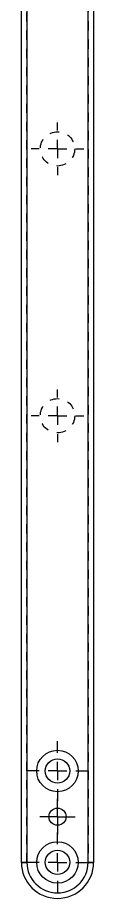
# Model space of a CAD drawing. Extents: x 5.6 to 41.9, y 2.5 to 31.5.
# Drawn here: x 8.1 to 8.89, y 2.9 to 12.54 of the extents above; entities that cross this region are included whole.
import ezdxf

# ---------------------------------------------------------------- set-up
doc = ezdxf.new("R2010")
doc.units = 0
doc.header["$MEASUREMENT"] = 0
doc.linetypes.add('HIDDEN', pattern=[0.075, 0.05, -0.025])
doc.layers.get('0').update_dxf_attribs({"linetype": 'CONTINUOUS'})

# ---------------------------------------------------------------- blocks, each defined once
blk = doc.blocks.new('SW_CENTERMARK36')
at = {"color": 7, "linetype": 'CONTINUOUS'}
for p, q in [((8.4959, 11.2997), (8.4959, 11.3872)), ((8.4959, 11.0997), (8.4959, 11.1997)), ((8.2959, 11.0997), (8.2084, 11.0997)), ((8.4959, 11.0997), (8.3959, 11.0997)), ((8.4959, 11.0997), (8.4959, 10.9997)), ((8.4959, 11.0997), (8.5959, 11.0997)), ((8.6959, 11.0997), (8.7834, 11.0997)), ((8.4959, 10.8997), (8.4959, 10.8122))]:
    blk.add_line(p, q, dxfattribs=at)
blk = doc.blocks.new('SW_CENTERMARK37')
at = {"color": 7, "linetype": 'CONTINUOUS'}
for p, q in [((8.4959, 8.3797), (8.4959, 8.4672)), ((8.4959, 8.1797), (8.4959, 8.2797)), ((8.2959, 8.1797), (8.2084, 8.1797)), ((8.4959, 8.1797), (8.3959, 8.1797)), ((8.4959, 8.1797), (8.4959, 8.0797)), ((8.4959, 8.1797), (8.5959, 8.1797)), ((8.6959, 8.1797), (8.7834, 8.1797)), ((8.4959, 7.9797), (8.4959, 7.8922))]:
    blk.add_line(p, q, dxfattribs=at)
blk = doc.blocks.new('SW_CENTERMARK38')
at = {"color": 7, "linetype": 'CONTINUOUS'}
for p, q in [((8.4959, 4.4934), (8.4959, 4.6199)), ((8.4959, 4.2934), (8.4959, 4.3934)), ((8.2959, 4.2934), (8.1694, 4.2934)), ((8.4959, 4.2934), (8.3959, 4.2934)), ((8.4959, 4.2934), (8.4959, 4.1934)), ((8.4959, 4.2934), (8.5959, 4.2934)), ((8.6959, 4.2934), (8.8225, 4.2934)), ((8.4959, 4.0934), (8.4959, 3.9668))]:
    blk.add_line(p, q, dxfattribs=at)
blk = doc.blocks.new('SW_CENTERMARK39')
at = {"color": 7, "linetype": 'CONTINUOUS'}
for p, q in [((8.4959, 3.8934), (8.4959, 3.9871)), ((8.4959, 3.7934), (8.4959, 3.8934)), ((8.3959, 3.7934), (8.3022, 3.7934)), ((8.4959, 3.7934), (8.3959, 3.7934)), ((8.4959, 3.7934), (8.4959, 3.6934)), ((8.4959, 3.7934), (8.5959, 3.7934)), ((8.5959, 3.7934), (8.6897, 3.7934)), ((8.4959, 3.6934), (8.4959, 3.5996))]:
    blk.add_line(p, q, dxfattribs=at)
blk = doc.blocks.new('SW_CENTERMARK40')
at = {"color": 7, "linetype": 'CONTINUOUS'}
for p, q in [((8.4959, 3.4934), (8.4959, 3.6199)), ((8.4959, 3.2934), (8.4959, 3.3934)), ((8.2959, 3.2934), (8.1694, 3.2934)), ((8.4959, 3.2934), (8.3959, 3.2934)), ((8.4959, 3.2934), (8.4959, 3.1934)), ((8.4959, 3.2934), (8.5959, 3.2934)), ((8.6959, 3.2934), (8.8225, 3.2934)), ((8.4959, 3.0934), (8.4959, 2.9668))]:
    blk.add_line(p, q, dxfattribs=at)

msp = doc.modelspace()

# ---------------------------------------------------------------- linework, layer by layer
at = {"color": 7, "linetype": 'CONTINUOUS'}
for p, q in [((8.1022, 3.2934), (8.1022, 29.6954)), ((8.1622, 29.6954), (8.1622, 3.2934)), ((8.8296, 3.2934), (8.8296, 29.6954)), ((8.8896, 29.6954), (8.8896, 3.2934)), ((8.1022, 3.2934), (8.1622, 3.2934)), ((8.8296, 3.2934), (8.8896, 3.2934))]:
    msp.add_line(p, q, dxfattribs=at)
at = {"color": 7, "linetype": 'HIDDEN'}
for p, q in [((8.1622, 3.2934), (8.1622, 29.6954)), ((8.8296, 29.6954), (8.8296, 3.2934)), ((8.1622, 3.2934), (8.1022, 3.2934)), ((8.8896, 3.2934), (8.8296, 3.2934))]:
    msp.add_line(p, q, dxfattribs=at)
for centre in [(8.4959, 11.0997), (8.4959, 8.1797)]:
    msp.add_circle(centre, 0.1875, dxfattribs=at)
at = {"color": 7, "linetype": 'CONTINUOUS'}
for centre, radius in [((8.4959, 4.2934), 0.2266), ((8.4959, 4.2934), 0.133), ((8.4959, 3.7934), 0.0938), ((8.4959, 3.2934), 0.2266), ((8.4959, 3.2934), 0.133)]:
    msp.add_circle(centre, radius, dxfattribs=at)
for radius in [0.3937, 0.3337]:
    msp.add_arc((8.4959, 3.2934), radius, 180, 0, dxfattribs=at)
at = {"color": 7, "linetype": 'HIDDEN'}
msp.add_arc((8.4959, 3.2934), 0.3337, 180, 0, dxfattribs=at)

# ---------------------------------------------------------------- block references
for name in ['SW_CENTERMARK36', 'SW_CENTERMARK37', 'SW_CENTERMARK38', 'SW_CENTERMARK39', 'SW_CENTERMARK40']:
    msp.add_blockref(name, (0, 0))

doc.saveas('drawing.dxf')
